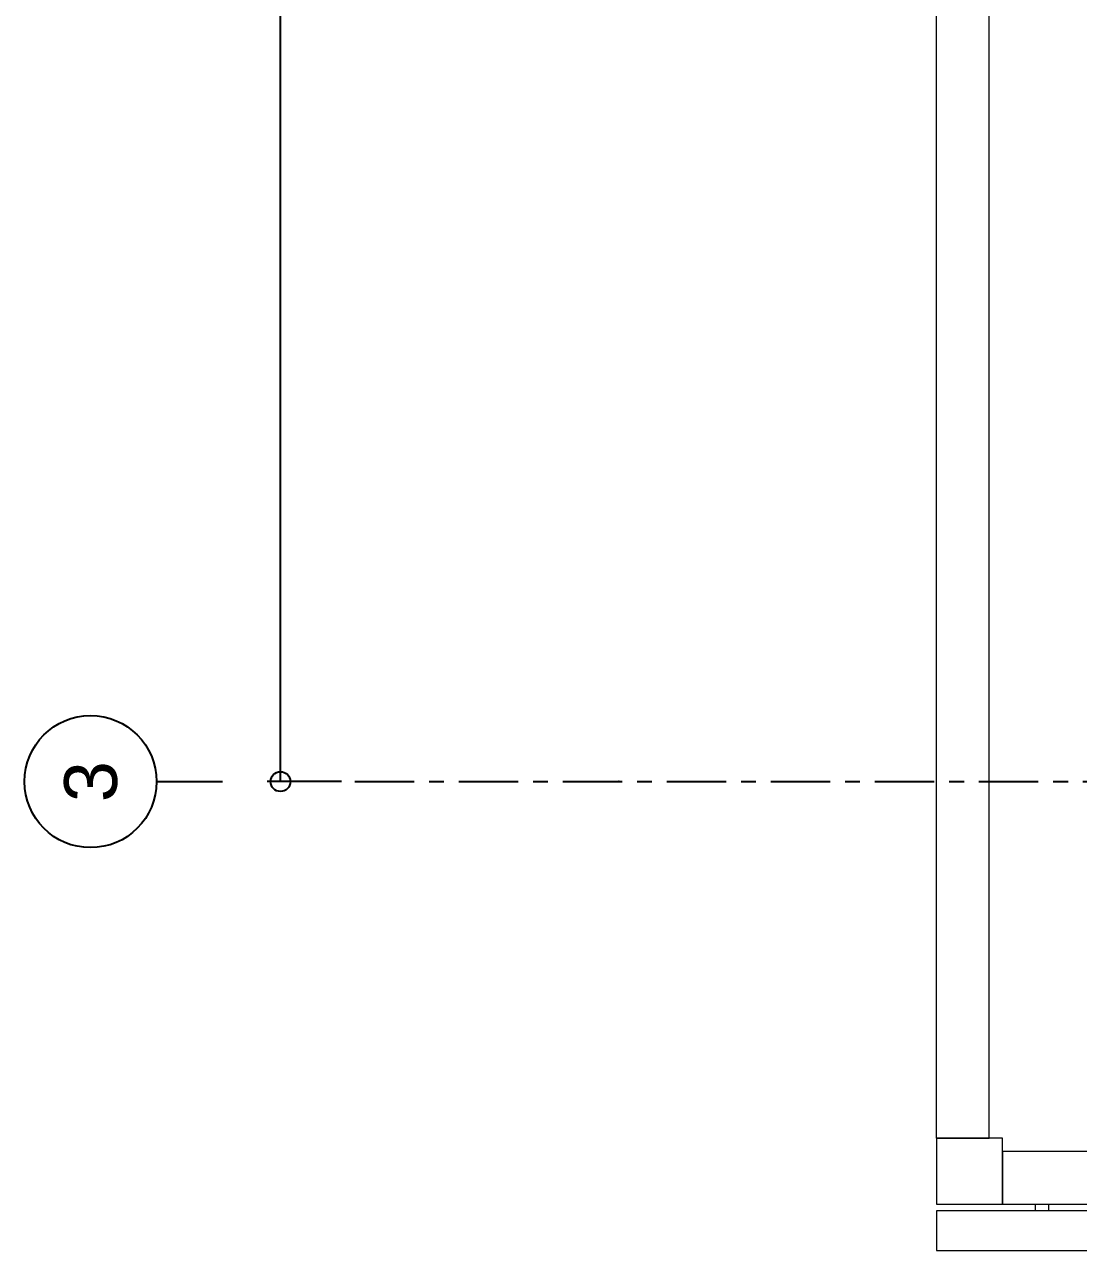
# Model space of a CAD drawing. Header units: millimetres. Extents: x -153298 to 620751, y -313239 to 250031.
# Drawn here: x -7476 to -3487, y 140292 to 144933 of the extents above; entities that cross this region are included whole.
import ezdxf
from ezdxf.enums import TextEntityAlignment as Align

# ---------------------------------------------------------------- set-up
doc = ezdxf.new("R2010")
doc.units = ezdxf.units.MM
for name, pattern in [('CENTER', [2, 1.25, -0.25, 0.25, -0.25]), ('TA_GL_000.90000', [2.475, 0.9, -0.225, 0.225, -0.225, 0.9]), ('XKITLINE00', [0])]:
    doc.linetypes.add(name, pattern=pattern)
doc.layers.get('DEFPOINTS').update_dxf_attribs({"color": 250})
for name, color, linetype in [('000 - 0_SYM_DWG_GRID-BUBBLE_MAIN_COLOR_6', 6, 'Continuous'), ('000 - 0_SYM_DWG_GRIDLINE_MAIN_COLOR_251', 251, 'Continuous'), ('000 - 0_SYM_DWG_SLOPE-SYM_TEXT_COLOR_3', 3, 'Continuous'), ('000 - D I M', 1, 'Continuous'), ('000 - EXISTING_CONCRETE_MAIN_COLOR_1', 1, 'Continuous'), ('000 - EXISTING_PRECAST_MAIN_COLOR_1', 1, 'Continuous'), ('000 - GRID', 251, 'CENTER')]:
    doc.layers.add(name, color=color, linetype=linetype)
doc.layers.add('Part', color=2, linetype='Continuous', lineweight=0)
doc.styles.add('ARIAL', font='arial.ttf')
doc.styles.add('FAMELINE_FOR_CKST', font='arial.ttf')
doc.styles.add('TA', font='', dxfattribs={"height": 4.5})
doc.styles.get('TA').set_extended_font_data('Cordia New')
doc.dimstyles.new('FAMELINE-CKST_C-C', dxfattribs={"dimtxt": 0.3, "dimasz": 0.15, "dimexe": 0.1, "dimexo": 0.1, "dimgap": 0.05, "dimtad": 1, "dimzin": 0, "dimdsep": 46, "dimtxsty": 'FAMELINE_FOR_CKST', "dimblk": 'ORIGIN', "dimblk1": 'ORIGIN', "dimblk2": 'ORIGIN', "dimsah": 1, "dimcen": 0.1, "dimdle": 0.1, "dimclrd": 256, "dimclre": 256, "dimclrt": 3, "dimadec": 0, "dimazin": 0, "dimtfac": 1, "dimtix": 1, "dimtmove": 2, "dimatfit": 3, "dimfxl": 1, "dimtolj": 1, "dimtzin": 0, "dimlwd": -1, "dimlwe": -1, "dimarcsym": 0})

# ---------------------------------------------------------------- blocks, each defined once
blk = doc.blocks.new('*U4771')
at = {"layer": '000 - 0_SYM_DWG_GRID-BUBBLE_MAIN_COLOR_6'}
blk.add_line((35, 0), (30, 0), dxfattribs=at)
blk.add_circle((40, 0), 5, dxfattribs=at)
at = {"layer": '000 - 0_SYM_DWG_GRIDLINE_MAIN_COLOR_251', "color": 0, "linetype": 'ByBlock', "ltscale": 5}
blk.add_line((20, 0), (-188, 0), dxfattribs=at)
at = {"layer": '000 - 0_SYM_DWG_GRIDLINE_MAIN_COLOR_251', "color": 3}
blk.add_point((-168, 0), dxfattribs=at)
at = {"layer": '000 - 0_SYM_DWG_GRIDLINE_MAIN_COLOR_251', "color": 0}
blk.add_point((0, 0), dxfattribs=at)
at = {"style": 'TA', "flags": 1}
blk.add_attdef('LOCATION', (6, -6), '', height=4.5, rotation=270, dxfattribs=at)
at = {"layer": '000 - 0_SYM_DWG_SLOPE-SYM_TEXT_COLOR_3', "style": 'ARIAL'}
blk.add_attdef('GRID-HEAD', text='', height=4, rotation=270, dxfattribs=at).set_placement((40, 0), align=Align.MIDDLE_CENTER)
blk = doc.blocks.new('_Origin')
at = {"color": 0, "linetype": 'ByBlock', "lineweight": -2}
blk.add_line((0, 0), (-1, 0), dxfattribs=at)
blk.add_circle((0, 0), 0.5, dxfattribs=at)
blk = doc.blocks.new('*D5510')
at = {"layer": '000 - D I M', "transparency": 16777216}
for p, q in [((0, 8450), (0, 8731.2)), ((11400, 8450), (11400, 8731.2)), ((75, 8681.2), (11325, 8681.2))]:
    blk.add_line(p, q, dxfattribs=at)
at = {"layer": 'DEFPOINTS', "color": 0, "transparency": 16777216}
for p in [(11400, 8681.2), (0, 8400), (11400, 8400)]:
    blk.add_point(p, dxfattribs=at)
at = {"layer": '000 - D I M', "transparency": 16777216, "xscale": 75, "yscale": 75, "zscale": 75, "rotation": 180}
blk.add_blockref('_Origin', (0, 8681.2), dxfattribs=at)
at = {"layer": '000 - D I M', "transparency": 16777216, "xscale": 75, "yscale": 75, "zscale": 75}
blk.add_blockref('_Origin', (11400, 8681.2), dxfattribs=at)
at = {"layer": '000 - D I M', "color": 3, "transparency": 16777216, "insert": (5700, 8782.8), "char_height": 150, "attachment_point": 5, "style": 'FAMELINE_FOR_CKST'}
blk.add_mtext('\\A1;11400', dxfattribs=at)
blk = doc.blocks.new('*A309303')
at = {"layer": '000 - EXISTING_CONCRETE_MAIN_COLOR_1', "linetype": 'XKITLINE00', "lineweight": 0}
for p, q in [((157.48, 181.703982), (157.48, 180.103982)), ((157.48, 181.703982), (201.24, 181.703982)), ((157.48, 180.103982), (201.24, 180.103982))]:
    blk.add_line(p, q, dxfattribs=at)
blk = doc.blocks.new('*A372363')
at = {"layer": 'Part', "linetype": 'XKITLINE00', "lineweight": 0}
for p, q in [((155.280007, 178.704027), (155.477517, 178.704027)), ((155.280007, 178.304027), (155.477517, 178.304027))]:
    blk.add_line(p, q, dxfattribs=at)
blk = doc.blocks.new('*A373364')
at = {"layer": 'Part', "linetype": 'XKITLINE00', "lineweight": 0}
for p, q in [((157.48, 181.703982), (155.48, 181.703982)), ((155.48, 181.703982), (155.48, 179.703982)), ((157.48, 179.703982), (157.48, 181.703982)), ((155.48, 179.703982), (157.48, 179.703982))]:
    blk.add_line(p, q, dxfattribs=at)
blk = doc.blocks.new('*A375366')
at = {"layer": '000 - EXISTING_PRECAST_MAIN_COLOR_1', "linetype": 'XKITLINE00', "lineweight": 0}
for p, q in [((155.280007, 181.704027), (154.080007, 181.704027)), ((154.080007, 181.704027), (154.080007, 173.384027)), ((155.280007, 176.584027), (155.280007, 181.704027)), ((155.280007, 174.984027), (155.200007, 176.584027)), ((155.200007, 174.984027), (155.200007, 176.584027)), ((155.200007, 176.584027), (155.280007, 176.584027)), ((155.280006, 176.584027), (155.280007, 174.984027)), ((155.280007, 174.984027), (155.200007, 174.984027)), ((155.280007, 173.384027), (155.280007, 174.984027)), ((154.080007, 173.384027), (155.280007, 173.384027))]:
    blk.add_line(p, q, dxfattribs=at)
blk = doc.blocks.new('*A379370')
at = {"layer": 'Part', "linetype": 'XKITLINE00', "lineweight": 0}
for p, q in [((155.477517, 177.704027), (155.477517, 179.304027)), ((155.477517, 179.304027), (155.479991, 179.304027)), ((155.479991, 177.704027), (155.477517, 177.704027))]:
    blk.add_line(p, q, dxfattribs=at)
blk = doc.blocks.new('*A381372')
at = {"layer": '000 - EXISTING_CONCRETE_MAIN_COLOR_1', "linetype": 'XKITLINE00', "lineweight": 0}
for p, q in [((157.079991, 179.704009), (155.479991, 179.704009)), ((155.479991, 179.704009), (155.479991, 164.344025)), ((157.079991, 164.344025), (157.079991, 179.704009)), ((155.479991, 164.344025), (155.489991, 164.344025))]:
    blk.add_line(p, q, dxfattribs=at)
blk = doc.blocks.new('W-1-PP19-ST-ENT1-1_20260610-011831_LOPF_ST')
at = {"lineweight": 0, "xscale": 125, "yscale": 125, "zscale": 125}
for name in ['*A373364', '*A379370', '*A372363']:
    blk.add_blockref(name, (-21035, -16515), dxfattribs=at)
at = {"layer": '000 - EXISTING_CONCRETE_MAIN_COLOR_1', "lineweight": 0, "xscale": 125, "yscale": 125, "zscale": 125}
for name in ['*A309303', '*A381372']:
    blk.add_blockref(name, (-21035, -16515), dxfattribs=at)
at = {"layer": '000 - EXISTING_PRECAST_MAIN_COLOR_1', "lineweight": 0, "xscale": 125, "yscale": 125, "zscale": 125}
blk.add_blockref('*A375366', (-21035, -16515), dxfattribs=at)
blk = doc.blocks.new('W-1-PP19-ST-ENT1-1_20260610-010700_LOPF_DIMS')
at = {"layer": '000 - GRID', "linetype": 'TA_GL_000.90000', "xscale": 50.00000000000004, "yscale": 50.00000000000004, "zscale": 50.00000000000004, "rotation": 90}
blk.add_blockref('*U4771', (0, 7400), dxfattribs=at).add_auto_attribs({'GRID-HEAD': '3'})
at = {"layer": '000 - D I M'}
dim = blk.add_linear_dim(base=(11400, 8681.2), p1=(0, 8400), p2=(11400, 8400), angle=180, dimstyle='FAMELINE-CKST_C-C', override={"dimscale": 500, "dimdec": 0, "dimlfac": 1}, dxfattribs=at)
dim.commit()
dim.dimension.update_dxf_attribs({"geometry": '*D5510', "text_midpoint": (5700, 8782.8)})

msp = doc.modelspace()

# ---------------------------------------------------------------- block references
at = {"color": 6, "rotation": 90}
msp.add_blockref('W-1-PP19-ST-ENT1-1_20260610-010700_LOPF_DIMS', (2173.8173, 142066.7222), dxfattribs=at)

# ---------------------------------------------------------------- next in the draw order: block references
msp.add_blockref('W-1-PP19-ST-ENT1-1_20260610-011831_LOPF_ST', (2173.8173, 142066.7222), dxfattribs=at)

doc.saveas('drawing.dxf')
